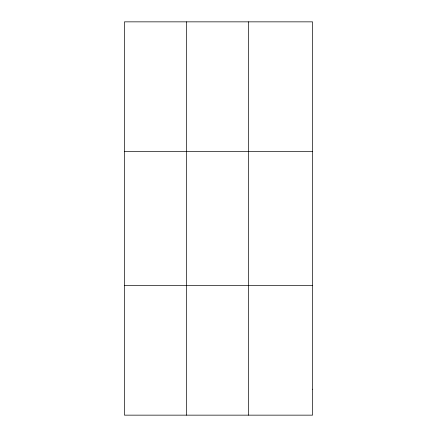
<?xml version="1.0" encoding="UTF-8"?>
<svg xmlns="http://www.w3.org/2000/svg" width="437" height="437" viewBox="0 0 437 437"><rect width="100%" height="100%" fill="white"/><g stroke="black" fill="none" stroke-linecap="round" stroke-linejoin="round"><path stroke-width="0.66" d="M186.517 21.85L186.517 415.15M248.598 21.85L248.598 415.15M124.436 151.639L312.564 151.639M124.436 285.361L312.564 285.361M312.564 389.192L312.564 415.15L124.436 415.15L124.436 21.85L312.564 21.85L312.564 389.192"/></g></svg>
